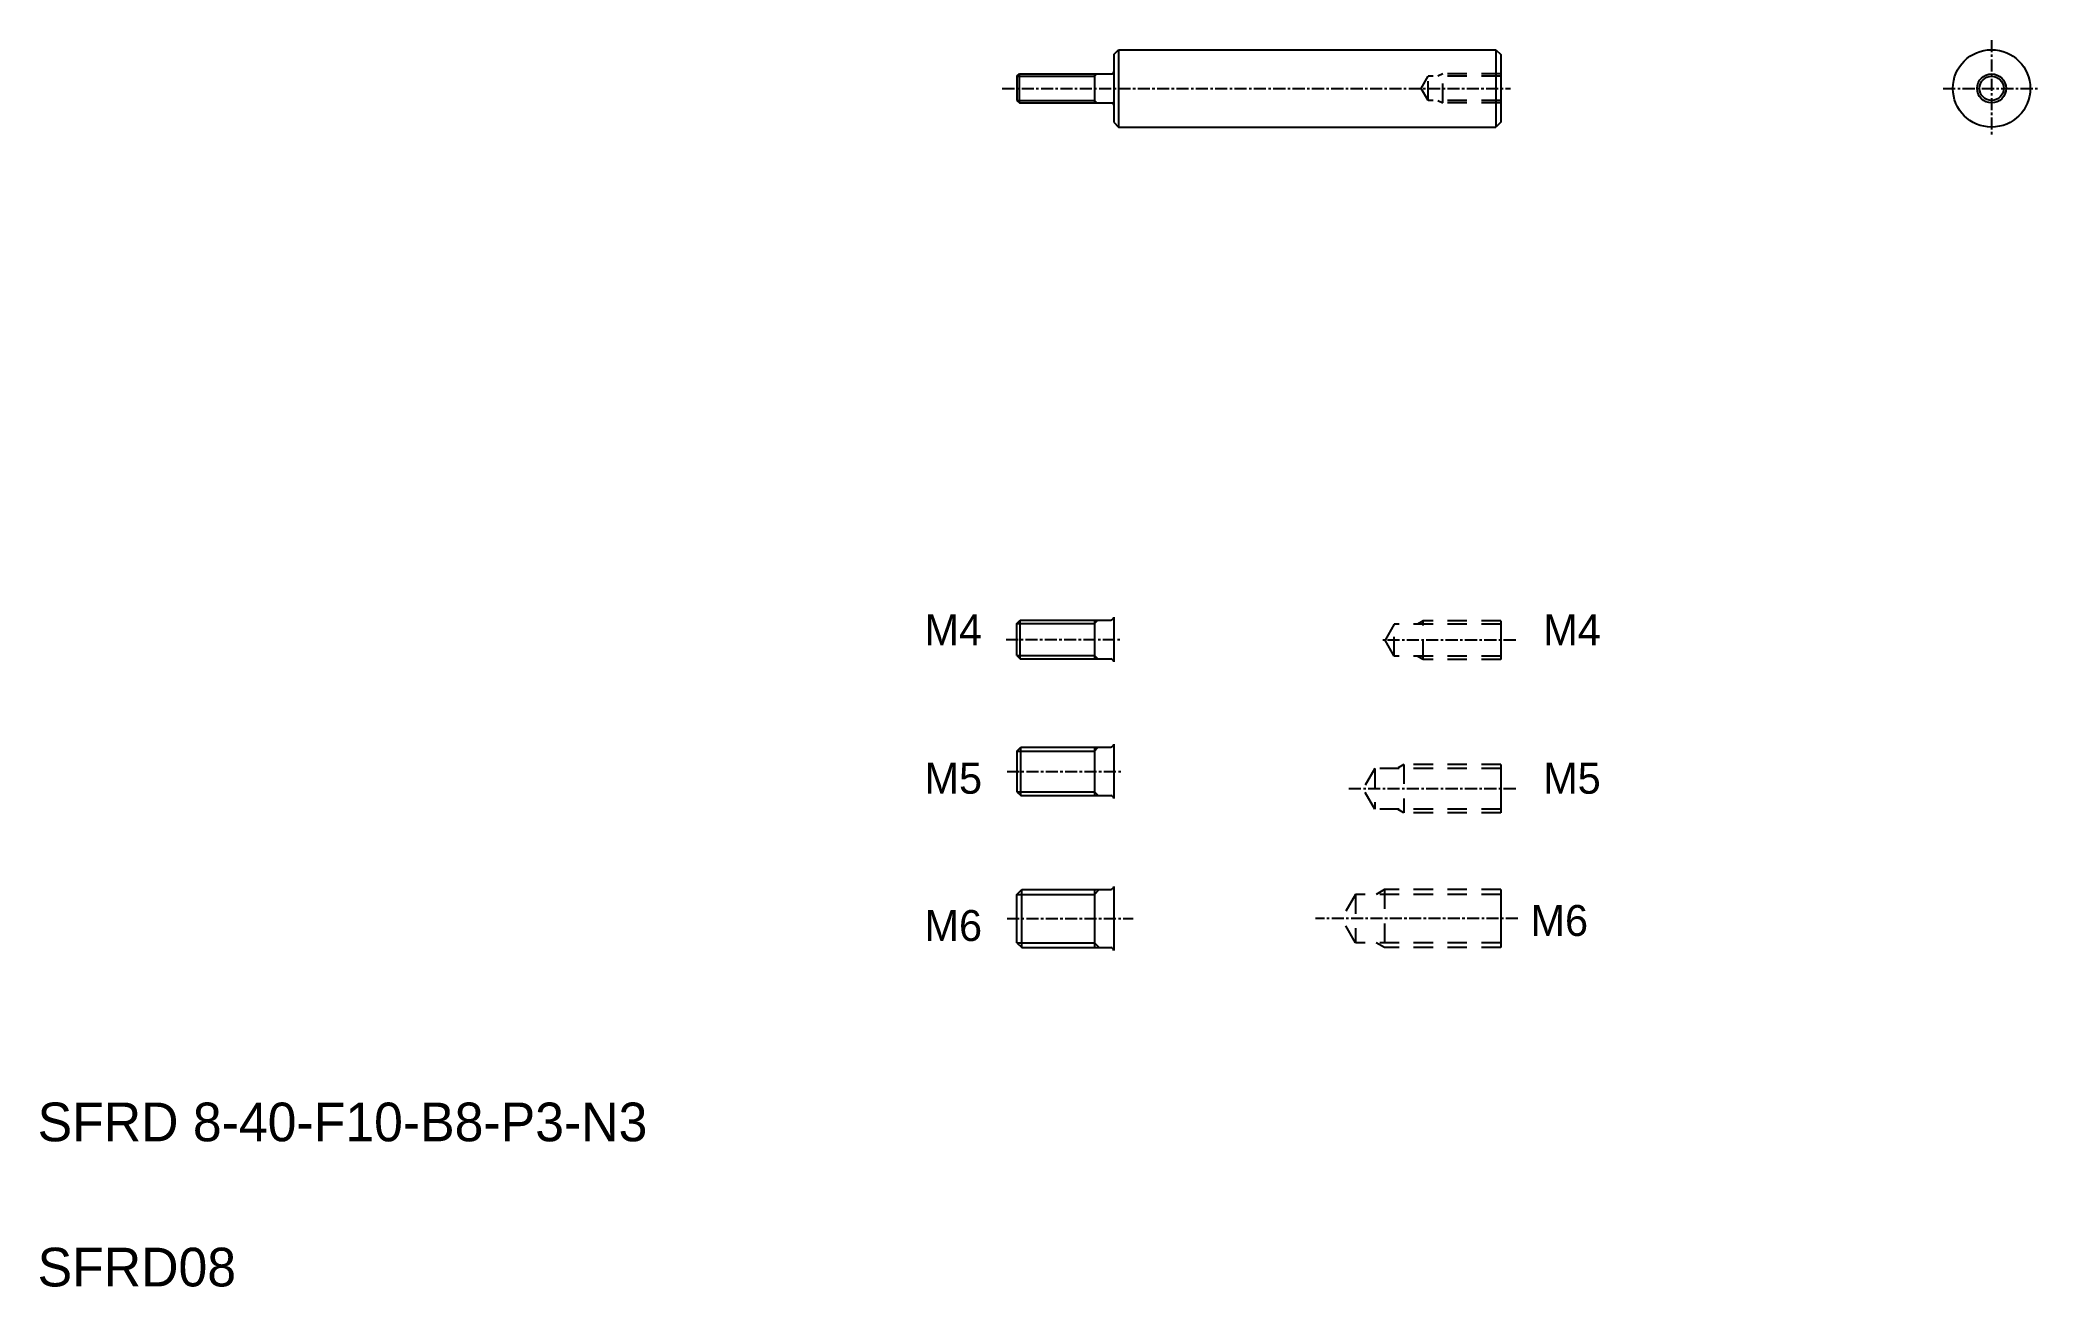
# Model space of a CAD drawing. Extents: x 70 to 277, y 69 to 198.
import ezdxf
from ezdxf.enums import TextEntityAlignment as Align

# ---------------------------------------------------------------- set-up
doc = ezdxf.new("R2010")
doc.units = 0
doc.linetypes.add('CENTER', pattern=[2, 1.25, -0.25, 0.25, -0.25])
doc.linetypes.add('DASHED', pattern=[3.5, 2, -1.5])
doc.layers.get('0').update_dxf_attribs({"linetype": 'CONTINUOUS'})
doc.layers.add('CENTER', color=1, linetype='CENTER')

msp = doc.modelspace()

# ---------------------------------------------------------------- linework, layer by layer
at = {"color": 7, "linetype": 'CONTINUOUS'}
for p, q in [((181.1, 196.54), (181.6, 197.04)), ((181.1, 196.54), (181.1, 189.54)), ((181.6, 197.04), (220.6, 197.04)), ((181.6, 197.04), (181.6, 189.04)), ((220.6, 197.04), (221.1, 196.54)), ((220.6, 197.04), (220.6, 189.04)), ((221.1, 196.54), (221.1, 189.54)), ((171.1, 194.29), (171.35, 194.54)), ((171.35, 194.54), (180.9, 194.54)), ((171.35, 191.54), (171.35, 194.54)), ((179.1, 194.54), (179.1, 191.54)), ((171.1, 191.79), (171.35, 191.54)), ((171.35, 191.54), (180.9, 191.54)), ((181.1, 189.54), (181.6, 189.04)), ((181.6, 189.04), (220.6, 189.04)), ((221.1, 189.54), (220.6, 189.04)), ((171.1, 137.74), (171.45, 138.09)), ((171.45, 138.09), (180.8, 138.09)), ((171.45, 134.09), (171.45, 138.09)), ((179.1, 138.09), (179.1, 134.09)), ((221.1, 138.02), (221.1, 134.02)), ((171.1, 134.44), (171.45, 134.09)), ((171.45, 134.09), (180.8, 134.09)), ((171.1, 124.56), (171.5, 124.96)), ((171.5, 124.96), (180.8, 124.96)), ((171.5, 119.96), (171.5, 124.96)), ((179.1, 124.96), (179.1, 119.96)), ((221.1, 123.16), (221.1, 118.16)), ((171.1, 120.36), (171.5, 119.96)), ((171.5, 119.96), (180.8, 119.96)), ((171.1, 109.75), (171.6, 110.25)), ((171.6, 110.25), (180.8, 110.25)), ((171.6, 104.25), (171.6, 110.25)), ((179.1, 110.25), (179.1, 104.25)), ((221.1, 110.25), (221.1, 104.25)), ((171.1, 104.75), (171.6, 104.25)), ((171.6, 104.25), (180.8, 104.25))]:
    msp.add_line(p, q, dxfattribs=at)
at = {"color": 3, "linetype": 'CONTINUOUS'}
for p, q in [((179.1, 194.29), (179.35, 194.54)), ((171.1, 194.29), (179.1, 194.29)), ((171.1, 191.79), (179.1, 191.79)), ((179.1, 191.79), (179.35, 191.54)), ((171.1, 137.74), (179.1, 137.74)), ((179.1, 137.74), (179.45, 138.09)), ((171.1, 134.44), (179.1, 134.44)), ((179.1, 134.44), (179.45, 134.09)), ((171.1, 124.56), (179.1, 124.56)), ((179.1, 124.56), (179.5, 124.96)), ((171.1, 120.36), (179.1, 120.36)), ((179.1, 120.36), (179.5, 119.96)), ((171.1, 109.75), (179.1, 109.75)), ((179.1, 109.75), (179.6, 110.25)), ((171.1, 104.75), (179.1, 104.75)), ((179.1, 104.75), (179.6, 104.25))]:
    msp.add_line(p, q, dxfattribs=at)
at = {"color": 3, "linetype": 'DASHED'}
for p, q in [((212.87, 193.04), (213.6, 194.29)), ((221.1, 194.29), (213.6, 194.29)), ((213.6, 191.79), (213.6, 194.29)), ((215.1, 194.54), (214.6, 194.29)), ((221.1, 194.54), (215.1, 194.54)), ((215.1, 191.54), (215.1, 194.54)), ((213.6, 191.79), (212.87, 193.04)), ((221.1, 191.79), (213.6, 191.79)), ((214.6, 191.79), (215.1, 191.54)), ((221.1, 191.54), (215.1, 191.54)), ((210.1, 137.67), (209.14, 136.02)), ((221.1, 137.67), (210.1, 137.67)), ((210.1, 134.37), (210.1, 137.67)), ((213.1, 138.02), (212.49, 137.67)), ((221.1, 138.02), (213.1, 138.02)), ((213.1, 134.02), (213.1, 138.02)), ((210.1, 134.37), (209.14, 136.02)), ((221.1, 134.37), (210.1, 134.37)), ((213.1, 134.02), (212.49, 134.37)), ((221.1, 134.02), (213.1, 134.02)), ((208.1, 122.76), (206.88, 120.66)), ((221.1, 122.76), (208.1, 122.76)), ((208.1, 122.76), (208.1, 118.56)), ((211.1, 123.16), (210.49, 122.81)), ((221.1, 123.16), (211.1, 123.16)), ((211.1, 123.16), (211.1, 118.16)), ((208.1, 118.56), (206.88, 120.66)), ((221.1, 118.56), (208.1, 118.56)), ((211.1, 118.16), (210.49, 118.51)), ((221.1, 118.16), (211.1, 118.16)), ((206.1, 109.75), (204.65, 107.25)), ((221.1, 109.75), (206.1, 109.75)), ((206.1, 109.75), (206.1, 104.75)), ((209.1, 110.25), (208.23, 109.75)), ((221.1, 110.25), (209.1, 110.25)), ((209.1, 110.25), (209.1, 104.25)), ((206.1, 104.75), (204.65, 107.25)), ((221.1, 104.75), (206.1, 104.75)), ((209.1, 104.25), (208.23, 104.75)), ((221.1, 104.25), (209.1, 104.25))]:
    msp.add_line(p, q, dxfattribs=at)
for p, q in [((171.1, 194.29), (171.1, 191.79)), ((171.1, 134.44), (171.1, 137.74)), ((181.1, 138.39), (181.1, 133.79)), ((171.1, 124.56), (171.1, 120.36)), ((181.1, 125.26), (181.1, 119.66)), ((171.1, 123.51), (171.1, 123.51)), ((171.1, 122.46), (171.1, 122.46)), ((171.1, 104.75), (171.1, 109.75)), ((181.1, 110.55), (181.1, 103.95))]:
    msp.add_line(p, q)
at = {"color": 7, "linetype": 'CONTINUOUS'}
for radius in [4, 1.25]:
    msp.add_circle((271.83, 193.04), radius, dxfattribs=at)
at = {"color": 3, "linetype": 'CONTINUOUS'}
msp.add_circle((271.83, 193.04), 1.5, dxfattribs=at)
at = {"color": 7, "linetype": 'CONTINUOUS'}
for centre, radius, start, end in [((180.9, 194.74), 0.2, 270, 0), ((180.9, 191.34), 0.2, 0, 90), ((180.8, 138.39), 0.3, 270, 0), ((180.8, 133.79), 0.3, 0, 90), ((180.8, 125.26), 0.3, 270, 0), ((180.8, 119.66), 0.3, 0, 90), ((180.8, 110.55), 0.3, 270, 0), ((180.8, 103.95), 0.3, 0, 90)]:
    msp.add_arc(centre, radius, start, end, dxfattribs=at)
at = {"layer": 'CENTER', "color": 1, "linetype": 'CENTER'}
for p, q in [((271.83, 198.04), (271.83, 188.04)), ((169.59, 193.04), (222.1, 193.04)), ((266.83, 193.04), (276.83, 193.04)), ((169.98, 136.09), (181.96, 136.09)), ((222.65, 136.02), (208.7, 136.02)), ((170.08, 122.46), (181.96, 122.46)), ((222.65, 120.66), (205.4, 120.66)), ((170.08, 107.25), (183.12, 107.25)), ((222.88, 107.25), (201.95, 107.25))]:
    msp.add_line(p, q, dxfattribs=at)

# ---------------------------------------------------------------- texts
for s, p in [('M4', (161.55, 137.1)), ('M4', (225.49, 137.1)), ('M5', (161.55, 121.75)), ('M5', (225.49, 121.75)), ('M6', (161.55, 106.53)), ('M6', (224.18, 107.05))]:
    msp.add_text(s, height=3.2).set_placement(p, align=Align.MIDDLE_LEFT)
for s, p in [('SFRD 8-40-F10-B8-P3-N3', (69.89, 84.23)), ('SFRD08', (69.89, 69.23))]:
    msp.add_text(s, height=4).set_placement(p)

doc.saveas('drawing.dxf')
